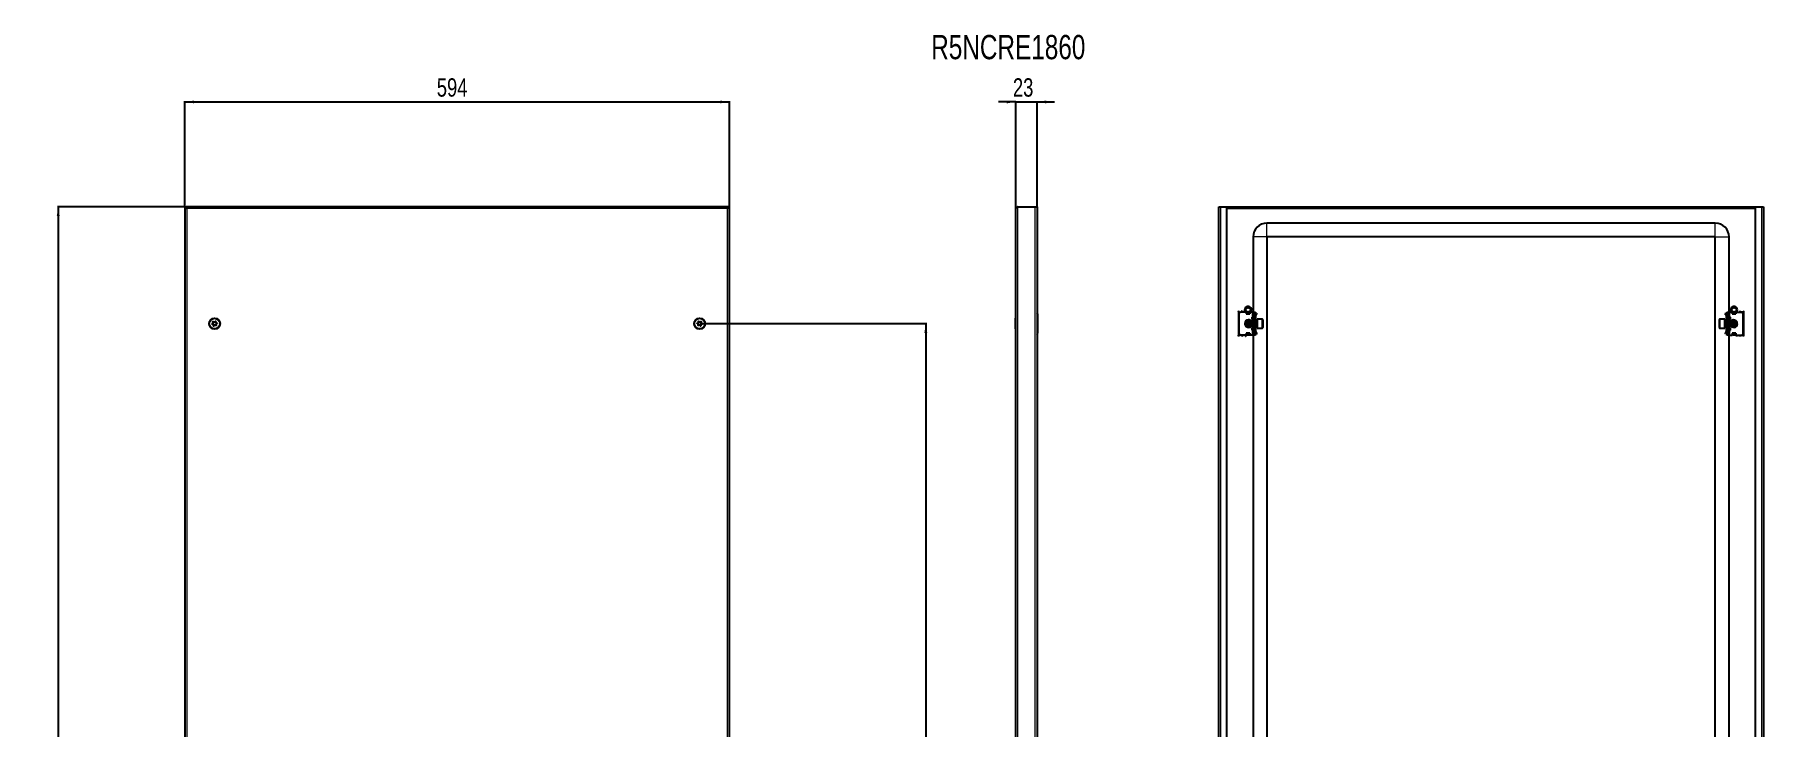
# Model space of a CAD drawing. Header units: millimetres. Extents: x -202 to 1684, y -868 to 1206.
# Drawn here: x -202 to 1684, y 451 to 1206 of the extents above; entities that cross this region are included whole.
import ezdxf

# ---------------------------------------------------------------- set-up
doc = ezdxf.new("R2010")
doc.units = ezdxf.units.MM
doc.layers.add('FORMAT', color=7, linetype='Continuous')
doc.styles.add('SLDTEXTSTYLE0', font='TXT', dxfattribs={"width": 0.75})
doc.dimstyles.new('SLDDIMSTYLE0', dxfattribs={"dimtxt": 20, "dimasz": 10, "dimexe": 0, "dimexo": 0.0625, "dimgap": 5, "dimtad": 2, "dimdec": 1, "dimrnd": 1e-09, "dimzin": 12, "dimdsep": 46, "dimtxsty": 'SLDTEXTSTYLE0', "dimsah": 1, "dimcen": 0.09, "dimadec": 0, "dimazin": 3, "dimtfac": 1, "dimtmove": 0, "dimatfit": 0, "dimfxl": 0, "dimfrac": 2, "dimtolj": 1, "dimtzin": 12, "dimarcsym": 0})
doc.dimstyles.new('SLDDIMSTYLE1', dxfattribs={"dimtxt": 20, "dimasz": 10, "dimexe": 0, "dimexo": 0.0625, "dimgap": 5, "dimtad": 2, "dimdec": 1, "dimrnd": 1e-09, "dimzin": 12, "dimdsep": 46, "dimtxsty": 'SLDTEXTSTYLE0', "dimsah": 1, "dimcen": 0.09, "dimadec": 0, "dimazin": 3, "dimtfac": 1, "dimtofl": 0, "dimtmove": 0, "dimatfit": 3, "dimfxl": 0, "dimfrac": 2, "dimtolj": 1, "dimtzin": 12, "dimarcsym": 0})

# ---------------------------------------------------------------- blocks, each defined once
blk = doc.blocks.new('_D')
at = {"layer": 'FORMAT'}
for p, q in [((868.5, 1132.7), (849.3, 1132.7)), ((868.5, 1016.4), (868.5, 1133.7)), ((868.5, 1132.7), (891.5, 1132.7)), ((891.5, 1018.5), (891.5, 1133.7)), ((891.5, 1132.7), (910.7, 1132.7))]:
    blk.add_line(p, q, dxfattribs=at)
for points in [[(868.5, 1132.7), (858.5, 1134.2), (858.5, 1131.2)], [(891.5, 1132.7), (901.5, 1131.2), (901.5, 1134.2)]]:
    blk.add_solid(points, dxfattribs=at)
at = {"layer": 'FORMAT', "insert": (865.2, 1158.5), "char_height": 20, "attachment_point": 1, "style": 'SLDTEXTSTYLE0'}
blk.add_mtext('23', dxfattribs=at)
blk = doc.blocks.new('_D_1')
at = {"layer": 'FORMAT'}
for p, q in [((-38, 1018.5), (-176.9, 1018.5)), ((-175.9, 1018.5), (-175.9, -736.5)), ((-38, -736.5), (-176.9, -736.5))]:
    blk.add_line(p, q, dxfattribs=at)
for points in [[(-175.9, 1018.5), (-177.5, 1008.5), (-174.4, 1008.5)], [(-175.9, -736.5), (-174.4, -726.5), (-177.5, -726.5)]]:
    blk.add_solid(points, dxfattribs=at)
at = {"layer": 'FORMAT', "insert": (-201.7, 111.5), "char_height": 20, "attachment_point": 1, "rotation": 90, "style": 'SLDTEXTSTYLE0'}
blk.add_mtext('1755', dxfattribs=at)
blk = doc.blocks.new('_D_2')
at = {"layer": 'FORMAT'}
for p, q in [((-37.9, 1018.5), (-37.9, 1133.7)), ((-37.9, 1132.7), (556.1, 1132.7)), ((556.1, 1018.5), (556.1, 1133.7))]:
    blk.add_line(p, q, dxfattribs=at)
for points in [[(-37.9, 1132.7), (-27.9, 1131.2), (-27.9, 1134.2)], [(556.1, 1132.7), (546.1, 1134.2), (546.1, 1131.2)]]:
    blk.add_solid(points, dxfattribs=at)
at = {"layer": 'FORMAT', "insert": (236.9, 1158.5), "char_height": 20, "attachment_point": 1, "style": 'SLDTEXTSTYLE0'}
blk.add_mtext('594', dxfattribs=at)
blk = doc.blocks.new('_D_3')
at = {"layer": 'FORMAT'}
for p, q in [((523.6, 891), (771.2, 891)), ((770.2, 891), (770.2, -609)), ((523.6, -609), (771.2, -609))]:
    blk.add_line(p, q, dxfattribs=at)
for points in [[(770.2, 891), (768.7, 881), (771.8, 881)], [(770.2, -609), (771.8, -599), (768.7, -599)]]:
    blk.add_solid(points, dxfattribs=at)
at = {"layer": 'FORMAT', "insert": (744.5, 111.5), "char_height": 20, "attachment_point": 1, "rotation": 90, "style": 'SLDTEXTSTYLE0'}
blk.add_mtext('1500', dxfattribs=at)

msp = doc.modelspace()

# ---------------------------------------------------------------- linework, layer by layer
at = {"color": 7, "linetype": 'Continuous', "lineweight": 25}
for p, q in [((-37.94, 1018.54), (-37.94, -736.46)), ((-37.94, 1018.54), (-36.44, 1018.54)), ((-36.24, 1018.54), (-36.44, 1018.54)), ((-36.24, 1017.43), (-36.24, 1018.54)), ((554.36, 1018.54), (-36.24, 1018.54)), ((554.36, 1017.42), (554.36, 1018.54)), ((554.56, 1018.54), (554.36, 1018.54)), ((554.56, 1018.54), (556.06, 1018.54)), ((556.06, -736.46), (556.06, 1018.54)), ((870.6, 1018.54), (889.4, 1018.54)), ((889.4, 1018.54), (891.5, 1018.54)), ((891.5, 1018.54), (891.5, -736.46)), ((1089.66, 1018.54), (1091.76, 1018.54)), ((1089.66, -736.46), (1089.66, 1018.54)), ((1091.76, 1018.54), (1098.16, 1018.54)), ((1098.16, 1018.54), (1098.16, -736.46)), ((1098.16, 1018.54), (1675.16, 1018.54)), ((1675.16, 1018.54), (1681.56, 1018.54)), ((1675.16, -736.46), (1675.16, 1018.54)), ((1681.56, 1018.54), (1683.66, 1018.54)), ((1683.66, 1018.54), (1683.66, -736.46)), ((868.5, -734.36), (868.5, 1016.44)), ((1098.16, 1017.04), (1675.16, 1017.04)), ((1631.16, 1000.54), (1142.16, 1000.54)), ((1127.16, 985.54), (1127.16, 903.54)), ((1142.16, 985.54), (1142.16, -703.46)), ((1631.16, 985.54), (1142.16, 985.54)), ((1631.16, -703.46), (1631.16, 985.54)), ((1646.16, 903.54), (1646.16, 985.54)), ((868.5, 896.82), (868.2, 896.82)), ((868.2, 885.25), (868.2, 896.82)), ((892, 901.54), (892, 880.54)), ((1111.16, 903.79), (1111.16, 878.29)), ((1111.66, 901.54), (1111.66, 880.54)), ((1119.66, 903.54), (1113.66, 903.54)), ((1119.66, 903.54), (1119.66, 901.54)), ((1119.86, 902.75), (1119.66, 902.87)), ((1119.66, 901.54), (1123.66, 901.54)), ((1119.86, 901.54), (1119.86, 902.75)), ((1119.91, 903.16), (1120.25, 903.4)), ((1120.41, 903.16), (1119.91, 902.81)), ((1119.91, 902.81), (1119.91, 903.16)), ((1119.91, 901.89), (1119.91, 902.81)), ((1119.91, 901.54), (1119.91, 901.89)), ((1120.41, 903.31), (1120.41, 903.16)), ((1120.41, 903.16), (1120.82, 903.16)), ((1121.14, 888.48), (1121.97, 888.29)), ((1122.22, 894.04), (1121.66, 893.49)), ((1121.66, 893.49), (1121.66, 888.59)), ((1121.66, 888.59), (1122.22, 888.04)), ((1122.28, 894.04), (1122.22, 894.04)), ((1122.22, 894.04), (1122.22, 888.04)), ((1122.22, 888.04), (1122.28, 888.04)), ((1122.66, 893.49), (1122.28, 894.04)), ((1122.28, 894.04), (1122.28, 889.89)), ((1122.28, 889.89), (1122.28, 888.04)), ((1122.28, 888.04), (1122.66, 888.59)), ((1122.46, 888.3), (1122.83, 888.36)), ((1122.51, 903.16), (1122.91, 903.16)), ((1123.05, 894.04), (1122.66, 893.49)), ((1122.66, 893.49), (1122.66, 890.11)), ((1122.66, 890.11), (1122.66, 888.59)), ((1122.66, 888.59), (1123.05, 888.04)), ((1122.91, 903.16), (1122.91, 903.31)), ((1123.41, 902.81), (1122.91, 903.16)), ((1123.28, 894.04), (1123.05, 894.04)), ((1123.05, 894.04), (1123.05, 889.89)), ((1123.05, 889.89), (1123.05, 888.04)), ((1123.05, 888.04), (1123.28, 888.04)), ((1123.08, 903.4), (1123.41, 903.16)), ((1123.66, 893.49), (1123.28, 894.04)), ((1123.28, 894.04), (1123.28, 889.89)), ((1123.28, 889.89), (1123.28, 888.04)), ((1123.28, 888.04), (1123.66, 888.59)), ((1123.41, 903.16), (1123.41, 902.81)), ((1123.66, 902.87), (1123.41, 902.72)), ((1123.41, 902.81), (1123.41, 901.89)), ((1123.41, 901.89), (1123.41, 901.54)), ((1123.49, 893.73), (1123.74, 893.59)), ((1123.74, 888.49), (1123.49, 888.35)), ((1126.16, 903.54), (1123.66, 903.54)), ((1123.66, 901.54), (1123.66, 903.54)), ((1124.05, 894.04), (1123.66, 893.49)), ((1123.66, 893.49), (1123.66, 890.11)), ((1123.66, 890.11), (1123.66, 888.59)), ((1123.66, 888.59), (1124.05, 888.04)), ((1124.28, 894.04), (1124.05, 894.04)), ((1124.05, 894.04), (1124.05, 889.89)), ((1124.05, 889.89), (1124.05, 888.04)), ((1124.05, 888.04), (1124.28, 888.04)), ((1124.66, 893.49), (1124.28, 894.04)), ((1124.28, 894.04), (1124.28, 889.89)), ((1124.28, 889.89), (1124.28, 888.04)), ((1124.28, 888.04), (1124.66, 888.59)), ((1125.05, 894.04), (1124.66, 893.49)), ((1124.66, 893.49), (1124.66, 890.11)), ((1124.66, 890.11), (1124.66, 888.59)), ((1124.66, 888.59), (1125.05, 888.04)), ((1125.28, 894.04), (1125.05, 894.04)), ((1125.05, 894.04), (1125.05, 889.89)), ((1125.05, 889.89), (1125.05, 888.04)), ((1125.05, 888.04), (1125.28, 888.04)), ((1125.66, 893.49), (1125.28, 894.04)), ((1125.28, 894.04), (1125.28, 889.89)), ((1125.28, 889.89), (1125.28, 888.04)), ((1125.28, 888.04), (1125.66, 888.59)), ((1125.66, 898.04), (1125.66, 896.04)), ((1126.16, 898.04), (1125.66, 898.04)), ((1125.66, 896.29), (1126.66, 896.29)), ((1125.66, 896.04), (1127.34, 895.07)), ((1127.16, 895.04), (1125.66, 895.04)), ((1125.66, 895.04), (1125.66, 887.04)), ((1125.66, 887.04), (1127.16, 887.04)), ((1127.34, 887.01), (1125.66, 886.04)), ((1127.66, 903.54), (1126.16, 903.54)), ((1127.66, 898.04), (1126.16, 898.04)), ((1126.66, 896.29), (1127.16, 896.29)), ((1127.16, 896.29), (1127.16, 895.17)), ((1127.16, 886.91), (1127.16, 885.79)), ((1127.66, 901.54), (1127.66, 903.54)), ((1127.66, 903.54), (1129.66, 903.54)), ((1127.66, 901.54), (1127.66, 880.54)), ((1128.66, 880.54), (1128.66, 901.54)), ((1129.66, 903.54), (1129.66, 903.27)), ((1129.66, 903.27), (1129.66, 878.81)), ((1129.66, 902.45), (1129.87, 902.25)), ((1130.16, 899.79), (1129.66, 899.79)), ((1130.16, 896.29), (1129.66, 896.29)), ((1130.05, 894.04), (1129.66, 893.49)), ((1129.66, 888.59), (1130.05, 888.04)), ((1130.28, 894.04), (1130.05, 894.04)), ((1130.05, 894.04), (1130.05, 889.89)), ((1130.05, 889.89), (1130.05, 888.04)), ((1130.05, 888.04), (1130.28, 888.04)), ((1130.16, 901.54), (1130.16, 901.08)), ((1130.16, 896.29), (1130.16, 899.79)), ((1130.16, 894.04), (1130.16, 896.29)), ((1130.16, 885.79), (1130.16, 888.04)), ((1130.25, 901.2), (1131.23, 902.18)), ((1130.6, 900.85), (1130.25, 901.2)), ((1130.66, 893.49), (1130.28, 894.04)), ((1130.28, 894.04), (1130.28, 889.89)), ((1130.28, 889.89), (1130.28, 888.04)), ((1130.28, 888.04), (1130.66, 888.59)), ((1130.6, 900.85), (1131.58, 901.83)), ((1131.05, 894.04), (1130.66, 893.49)), ((1130.66, 893.49), (1130.66, 890.11)), ((1130.66, 890.11), (1130.66, 888.59)), ((1130.66, 888.59), (1131.05, 888.04)), ((1131.41, 894.04), (1131.05, 894.04)), ((1131.05, 894.04), (1131.05, 889.89)), ((1131.05, 889.89), (1131.05, 888.04)), ((1131.05, 888.04), (1131.41, 888.04)), ((1131.23, 902.18), (1131.58, 901.83)), ((1137.06, 896.04), (1131.66, 896.04)), ((1131.66, 896.04), (1131.66, 886.04)), ((1137.66, 895.44), (1137.66, 886.64)), ((1635.66, 895.11), (1635.66, 895.44)), ((1635.66, 886.64), (1635.66, 895.11)), ((1641.66, 896.04), (1636.26, 896.04)), ((1641.66, 895.66), (1641.66, 896.04)), ((1641.66, 886.04), (1641.66, 895.66)), ((1642.1, 902.18), (1641.75, 901.83)), ((1642.73, 900.85), (1641.75, 901.83)), ((1642.28, 894.04), (1641.91, 894.04)), ((1641.91, 888.04), (1642.28, 888.04)), ((1643.08, 901.2), (1642.1, 902.18)), ((1642.66, 893.49), (1642.28, 894.04)), ((1642.28, 889.89), (1642.28, 894.04)), ((1642.28, 888.04), (1642.28, 889.89)), ((1642.28, 888.04), (1642.66, 888.59)), ((1643.05, 894.04), (1642.66, 893.49)), ((1642.66, 890.11), (1642.66, 893.49)), ((1642.66, 888.59), (1642.66, 890.11)), ((1642.66, 888.59), (1643.05, 888.04)), ((1642.73, 900.85), (1643.08, 901.2)), ((1643.28, 894.04), (1643.05, 894.04)), ((1643.05, 889.89), (1643.05, 894.04)), ((1643.05, 888.04), (1643.05, 889.89)), ((1643.05, 888.04), (1643.28, 888.04)), ((1643.16, 901.54), (1643.16, 901.15)), ((1643.16, 899.79), (1643.66, 899.79)), ((1643.16, 899.79), (1643.16, 896.29)), ((1643.66, 896.29), (1643.16, 896.29)), ((1643.16, 896.29), (1643.16, 894.04)), ((1643.16, 888.04), (1643.16, 885.79)), ((1643.66, 893.49), (1643.28, 894.04)), ((1643.28, 889.89), (1643.28, 894.04)), ((1643.28, 888.04), (1643.28, 889.89)), ((1643.28, 888.04), (1643.66, 888.59)), ((1643.46, 902.25), (1643.66, 902.45)), ((1643.66, 903.54), (1645.66, 903.54)), ((1643.66, 903.27), (1643.66, 903.54)), ((1643.66, 878.81), (1643.66, 903.27)), ((1644.66, 901.54), (1644.66, 880.54)), ((1645.66, 903.54), (1645.66, 901.54)), ((1645.66, 903.54), (1647.16, 903.54)), ((1645.66, 880.54), (1645.66, 901.54)), ((1647.16, 898.04), (1645.66, 898.04)), ((1645.99, 895.07), (1647.66, 896.04)), ((1647.66, 886.04), (1645.99, 887.01)), ((1646.16, 895.17), (1646.16, 896.29)), ((1646.16, 896.29), (1646.66, 896.29)), ((1647.66, 895.04), (1646.16, 895.04)), ((1646.16, 887.04), (1647.66, 887.04)), ((1646.16, 885.79), (1646.16, 886.91)), ((1646.66, 896.29), (1647.66, 896.29)), ((1647.16, 903.54), (1649.66, 903.54)), ((1647.66, 898.04), (1647.16, 898.04)), ((1647.66, 896.04), (1647.66, 898.04)), ((1647.66, 887.04), (1647.66, 895.04)), ((1648.05, 894.04), (1647.66, 893.49)), ((1647.66, 888.59), (1648.05, 888.04)), ((1648.28, 894.04), (1648.05, 894.04)), ((1648.05, 889.89), (1648.05, 894.04)), ((1648.05, 888.04), (1648.05, 889.89)), ((1648.05, 888.04), (1648.28, 888.04)), ((1648.66, 893.49), (1648.28, 894.04)), ((1648.28, 889.89), (1648.28, 894.04)), ((1648.28, 888.04), (1648.28, 889.89)), ((1648.28, 888.04), (1648.66, 888.59)), ((1649.05, 894.04), (1648.66, 893.49)), ((1648.66, 890.11), (1648.66, 893.49)), ((1648.66, 888.59), (1648.66, 890.11)), ((1648.66, 888.59), (1649.05, 888.04)), ((1649.28, 894.04), (1649.05, 894.04)), ((1649.05, 889.89), (1649.05, 894.04)), ((1649.05, 888.04), (1649.05, 889.89)), ((1649.05, 888.04), (1649.28, 888.04)), ((1649.66, 893.49), (1649.28, 894.04)), ((1649.28, 889.89), (1649.28, 894.04)), ((1649.28, 888.04), (1649.28, 889.89)), ((1649.28, 888.04), (1649.66, 888.59)), ((1649.59, 893.59), (1649.84, 893.73)), ((1649.84, 888.35), (1649.59, 888.49)), ((1649.66, 903.54), (1649.66, 901.54)), ((1649.91, 902.72), (1649.66, 902.87)), ((1649.66, 901.54), (1653.66, 901.54)), ((1650.05, 894.04), (1649.66, 893.49)), ((1649.66, 890.11), (1649.66, 893.49)), ((1649.66, 888.59), (1649.66, 890.11)), ((1649.66, 888.59), (1650.05, 888.04)), ((1649.91, 903.16), (1650.25, 903.4)), ((1650.41, 903.16), (1649.91, 902.81)), ((1649.91, 902.81), (1649.91, 903.16)), ((1649.91, 901.89), (1649.91, 902.81)), ((1649.91, 901.54), (1649.91, 901.89)), ((1650.28, 894.04), (1650.05, 894.04)), ((1650.05, 889.89), (1650.05, 894.04)), ((1650.05, 888.04), (1650.05, 889.89)), ((1650.05, 888.04), (1650.28, 888.04)), ((1650.66, 893.49), (1650.28, 894.04)), ((1650.28, 889.89), (1650.28, 894.04)), ((1650.28, 888.04), (1650.28, 889.89)), ((1650.28, 888.04), (1650.66, 888.59)), ((1650.41, 903.31), (1650.41, 903.16)), ((1650.41, 903.16), (1650.82, 903.16)), ((1650.5, 888.36), (1650.87, 888.3)), ((1651.05, 894.04), (1650.66, 893.49)), ((1650.66, 890.11), (1650.66, 893.49)), ((1650.66, 888.59), (1650.66, 890.11)), ((1650.66, 888.59), (1651.05, 888.04)), ((1651.11, 894.04), (1651.05, 894.04)), ((1651.05, 889.89), (1651.05, 894.04)), ((1651.05, 888.04), (1651.05, 889.89)), ((1651.05, 888.04), (1651.11, 888.04)), ((1651.66, 893.49), (1651.11, 894.04)), ((1651.11, 893.81), (1651.11, 894.04)), ((1651.11, 888.04), (1651.11, 893.81)), ((1651.11, 888.04), (1651.66, 888.59)), ((1651.36, 888.29), (1652.19, 888.48)), ((1651.66, 893.3), (1651.66, 893.49)), ((1651.66, 888.59), (1651.66, 893.3)), ((1652.51, 903.16), (1652.91, 903.16)), ((1652.91, 903.16), (1652.91, 903.31)), ((1653.41, 902.81), (1652.91, 903.16)), ((1653.08, 903.4), (1653.41, 903.16)), ((1653.41, 903.16), (1653.41, 902.81)), ((1653.41, 902.81), (1653.41, 901.89)), ((1653.41, 901.89), (1653.41, 901.54)), ((1653.66, 902.87), (1653.46, 902.75)), ((1653.46, 902.75), (1653.46, 901.54)), ((1653.66, 901.54), (1653.66, 903.54)), ((1653.66, 903.54), (1659.66, 903.54)), ((1661.66, 880.54), (1661.66, 901.54)), ((1662.16, 878.29), (1662.16, 903.79)), ((868.2, 885.25), (868.5, 885.25)), ((1119.66, 878.54), (1113.66, 878.54)), ((1119.16, 878.54), (1119.16, 878.29)), ((1119.66, 880.54), (1119.66, 878.54)), ((1123.66, 880.54), (1119.66, 880.54)), ((1119.66, 878.66), (1119.86, 878.66)), ((1119.86, 878.66), (1119.86, 880.54)), ((1119.91, 880.19), (1119.91, 880.54)), ((1119.91, 879.27), (1119.91, 880.19)), ((1119.91, 879.27), (1120.41, 878.92)), ((1119.91, 878.92), (1119.91, 879.27)), ((1120.41, 878.57), (1119.91, 878.92)), ((1122.91, 878.92), (1120.41, 878.92)), ((1120.41, 878.92), (1120.41, 878.57)), ((1122.91, 878.57), (1120.41, 878.57)), ((1122.91, 878.92), (1123.41, 879.27)), ((1122.91, 878.57), (1122.91, 878.92)), ((1123.41, 878.92), (1122.91, 878.57)), ((1123.41, 880.54), (1123.41, 880.19)), ((1123.41, 880.19), (1123.41, 879.27)), ((1123.41, 879.27), (1123.41, 878.92)), ((1123.66, 878.54), (1123.66, 880.54)), ((1126.16, 878.54), (1123.66, 878.54)), ((1125.66, 886.04), (1125.66, 884.04)), ((1126.66, 885.79), (1125.66, 885.79)), ((1125.66, 884.04), (1126.16, 884.04)), ((1126.16, 884.04), (1127.66, 884.04)), ((1127.66, 878.54), (1126.16, 878.54)), ((1127.16, 885.79), (1126.66, 885.79)), ((1127.16, 878.54), (1127.16, 428.54)), ((1127.66, 878.54), (1127.66, 880.54)), ((1129.66, 878.54), (1127.66, 878.54)), ((1129.66, 885.79), (1130.16, 885.79)), ((1130.16, 882.29), (1129.66, 882.29)), ((1129.87, 879.83), (1129.66, 879.63)), ((1129.66, 878.81), (1129.66, 878.54)), ((1130.16, 882.29), (1130.16, 885.79)), ((1130.16, 880.54), (1130.16, 880.93)), ((1130.6, 881.23), (1130.25, 880.88)), ((1130.25, 880.88), (1131.23, 879.9)), ((1130.6, 881.23), (1131.58, 880.25)), ((1131.23, 879.9), (1131.58, 880.25)), ((1131.66, 886.04), (1137.06, 886.04)), ((1636.26, 886.04), (1641.66, 886.04)), ((1642.73, 881.23), (1641.75, 880.25)), ((1642.1, 879.9), (1641.75, 880.25)), ((1643.08, 880.88), (1642.1, 879.9)), ((1642.73, 881.23), (1643.08, 880.88)), ((1643.16, 885.79), (1643.16, 882.29)), ((1643.16, 885.79), (1643.66, 885.79)), ((1643.16, 882.29), (1643.66, 882.29)), ((1643.16, 880.54), (1643.16, 881)), ((1643.66, 879.63), (1643.46, 879.83)), ((1643.66, 878.54), (1643.66, 878.81)), ((1645.66, 878.54), (1643.66, 878.54)), ((1645.66, 884.04), (1647.16, 884.04)), ((1645.66, 880.54), (1645.66, 878.54)), ((1645.66, 878.54), (1647.16, 878.54)), ((1646.66, 885.79), (1646.16, 885.79)), ((1646.16, 428.54), (1646.16, 878.54)), ((1647.66, 885.79), (1646.66, 885.79)), ((1647.16, 884.04), (1647.66, 884.04)), ((1647.16, 878.54), (1649.66, 878.54)), ((1647.66, 884.04), (1647.66, 886.04)), ((1653.66, 880.54), (1649.66, 880.54)), ((1649.66, 880.54), (1649.66, 878.54)), ((1649.91, 880.19), (1649.91, 880.54)), ((1649.91, 879.27), (1649.91, 880.19)), ((1649.91, 879.27), (1650.41, 878.92)), ((1649.91, 878.92), (1649.91, 879.27)), ((1650.41, 878.57), (1649.91, 878.92)), ((1652.91, 878.92), (1650.41, 878.92)), ((1650.41, 878.92), (1650.41, 878.57)), ((1652.91, 878.57), (1650.41, 878.57)), ((1652.91, 878.92), (1653.41, 879.27)), ((1652.91, 878.57), (1652.91, 878.92)), ((1653.41, 878.92), (1652.91, 878.57)), ((1653.41, 880.54), (1653.41, 880.19)), ((1653.41, 880.19), (1653.41, 879.27)), ((1653.41, 879.27), (1653.41, 878.92)), ((1653.46, 880.54), (1653.46, 878.66)), ((1653.46, 878.66), (1653.66, 878.66)), ((1653.66, 878.54), (1653.66, 880.54)), ((1653.66, 878.54), (1659.66, 878.54)), ((1654.16, 878.29), (1654.16, 878.54))]:
    msp.add_line(p, q, dxfattribs=at)
at = {"color": 8, "linetype": 'Continuous', "lineweight": 18}
for p, q in [((870.6, -736.46), (870.6, 1018.54)), ((889.4, -736.46), (889.4, 1018.54)), ((1091.76, 1018.54), (1091.76, -736.46)), ((1681.56, 1018.54), (1681.56, -736.46)), ((-35.84, 1016.44), (-35.84, -734.36)), ((553.96, 1016.44), (-35.84, 1016.44)), ((553.96, -734.36), (553.96, 1016.44)), ((1098.16, 1016.44), (1675.16, 1016.44)), ((1142.16, 985.54), (1142.16, 1000.54)), ((1631.16, 985.54), (1631.16, 1000.54)), ((1142.16, 985.54), (1127.16, 985.54)), ((1631.16, 985.54), (1646.16, 985.54)), ((1111.16, 903.79), (1115.16, 903.79)), ((1115.16, 903.79), (1118.66, 903.79)), ((1123.41, 901.89), (1119.91, 901.89)), ((1126.16, 903.54), (1126.16, 898.04)), ((1126.66, 898.04), (1126.66, 896.29)), ((1127.16, 887.04), (1127.16, 895.04)), ((1128.66, 901.54), (1127.66, 901.54)), ((1129.66, 902.04), (1129.87, 902.25)), ((1129.66, 901.54), (1130.16, 901.54)), ((1131.41, 893.81), (1131.41, 894.04)), ((1131.41, 888.04), (1131.41, 893.81)), ((1137.06, 886.04), (1137.06, 896.04)), ((1636.26, 896.04), (1636.26, 895.66)), ((1636.26, 895.66), (1636.26, 886.04)), ((1641.91, 894.04), (1641.91, 888.04)), ((1643.66, 901.54), (1643.16, 901.54)), ((1643.66, 902.04), (1643.46, 902.25)), ((1645.66, 901.54), (1644.66, 901.54)), ((1646.16, 895.04), (1646.16, 887.04)), ((1646.66, 896.29), (1646.66, 898.04)), ((1647.16, 898.04), (1647.16, 903.54)), ((1653.41, 901.89), (1649.91, 901.89)), ((1654.66, 903.79), (1658.16, 903.79)), ((1662.16, 903.79), (1658.16, 903.79)), ((1111.16, 878.29), (1115.16, 878.29)), ((1119.16, 878.29), (1115.16, 878.29)), ((1119.91, 880.19), (1123.41, 880.19)), ((1126.16, 884.04), (1126.16, 878.54)), ((1126.66, 885.79), (1126.66, 884.04)), ((1127.66, 880.54), (1128.66, 880.54)), ((1129.66, 880.54), (1130.16, 880.54)), ((1129.66, 880.04), (1129.87, 879.83)), ((1643.66, 880.54), (1643.16, 880.54)), ((1643.66, 880.04), (1643.46, 879.83)), ((1644.66, 880.54), (1645.66, 880.54)), ((1646.66, 884.04), (1646.66, 885.79)), ((1647.16, 878.54), (1647.16, 884.04)), ((1649.91, 880.19), (1653.41, 880.19)), ((1658.16, 878.29), (1654.16, 878.29)), ((1662.16, 878.29), (1658.16, 878.29))]:
    msp.add_line(p, q, dxfattribs=at)
at = {"color": 7, "linetype": 'Continuous', "lineweight": 25, "flags": 128}
for points in [[(1122.83, 893.72), (1122.7, 893.75), (1122.46, 893.78)], [(1650.87, 893.78), (1650.63, 893.75), (1650.5, 893.72)]]:
    msp.add_lwpolyline(points, dxfattribs=at)
at = {"color": 7, "linetype": 'Continuous', "lineweight": 25}
for centre, radius in [((1121.66, 906.04), 3), ((1121.66, 906.04), 2.5), ((1651.66, 906.04), 3), ((1651.66, 906.04), 2.5), ((-5.44, 891.04), 6), ((-5.44, 891.04), 5.78), ((-5.44, 891.04), 1.85), ((523.56, 891.04), 6), ((523.56, 891.04), 5.78), ((523.56, 891.04), 1.85)]:
    msp.add_circle(centre, radius, dxfattribs=at)
for centre, radius, start, end in [((1142.16, 985.54), 15, 90, 180), ((1631.16, 985.54), 15, 0, 90), ((1121.66, 906.04), 3.75, 0, 221.81031), ((1121.66, 906.04), 3.75, 318.18969, 0), ((1651.66, 906.04), 3.75, 0, 221.81031), ((1651.66, 906.04), 3.75, 318.18969, 0), ((890, 901.54), 2, 0, 41.40962), ((1113.66, 901.54), 2, 90, 180), ((1122.16, 891.04), 4, 45.71765, 270), ((1122.16, 891.04), 3, 74.33161, 285.66839), ((1122.16, 891.04), 2.76, 94.01261, 248.2426), ((1122.16, 891.04), 2.45, 101.79772, 258.20228), ((1122.16, 891.04), 4, 270, 314.28235), ((1127.16, 895.54), 0.5, 270, 0), ((1127.16, 886.54), 0.5, 0, 90), ((1130.66, 901.54), 2, 120, 180), ((1129.16, 901.54), 1, 0, 45), ((1131.41, 894.29), 0.25, 270, 0), ((1131.41, 887.79), 0.25, 360, 90), ((1137.06, 895.44), 0.6, 0, 90), ((1137.06, 886.64), 0.6, 270, 360), ((1636.26, 895.44), 0.6, 90, 180), ((1636.26, 886.64), 0.6, 180, 270), ((1641.91, 894.29), 0.25, 180, 270), ((1641.91, 887.79), 0.25, 90, 180), ((1644.16, 901.54), 1, 135, 180), ((1642.66, 901.54), 2, 0, 60), ((1646.16, 895.54), 0.5, 180, 270), ((1646.16, 886.54), 0.5, 90, 180), ((1651.16, 891.04), 4, 90, 134.28235), ((1651.16, 891.04), 4, 225.71765, 90), ((1651.16, 891.04), 3, 254.33161, 105.66839), ((1651.16, 891.04), 2.76, 291.7574, 85.98739), ((1651.16, 891.04), 2.45, 21.7574, 78.20228), ((1651.16, 891.04), 2.45, 281.79772, 21.7574), ((1659.66, 901.54), 2, 0, 90), ((890, 880.54), 2, 318.59038, 0), ((1113.66, 880.54), 2, 180, 270), ((1130.66, 880.54), 2, 180, 240), ((1129.16, 880.54), 1, 315, 0), ((1644.16, 880.54), 1, 180, 225), ((1642.66, 880.54), 2, 300, 0), ((1659.66, 880.54), 2, 270, 0)]:
    msp.add_arc(centre, radius, start, end, dxfattribs=at)
at = {"color": 8, "linetype": 'Continuous', "lineweight": 18}
for centre, start, end in [((1122.16, 891.04), 38.94244, 270), ((1122.16, 891.04), 270, 321.05756), ((1651.16, 891.04), 218.94244, 90), ((1651.16, 891.04), 90, 141.05756)]:
    msp.add_arc(centre, 4.5, start, end, dxfattribs=at)
at = {"color": 7, "linetype": 'Continuous', "lineweight": 25}
for points, knots in [([(-35.84, 1016.44), (-36.12, 1016.62), (-36.39, 1016.79), (-36.9, 1017.14), (-37.13, 1017.31), (-37.52, 1017.67), (-37.67, 1017.84), (-37.89, 1018.19), (-37.94, 1018.36), (-37.94, 1018.54)], [0, 0, 0, 0, 0.25, 0.25, 0.5, 0.5, 0.75, 0.75, 1, 1, 1, 1]), ([(-35.84, 1016.44), (-36, 1016.79), (-36.15, 1017.14), (-36.38, 1017.84), (-36.44, 1018.19), (-36.44, 1018.54)], [0, 0, 0, 0, 0.5, 0.5, 1, 1, 1, 1]), ([(-36.24, 1018.54), (-36.21, 1018.54), (-36.17, 1018.49), (-36.11, 1018.27), (-36.07, 1018.12), (-36.01, 1017.73), (-35.97, 1017.5), (-35.91, 1016.99), (-35.87, 1016.71), (-35.84, 1016.44)], [0, 0, 0, 0, 0.25, 0.25, 0.5, 0.5, 0.75, 0.75, 1, 1, 1, 1]), ([(553.96, 1016.44), (553.99, 1016.71), (554.03, 1016.99), (554.09, 1017.5), (554.13, 1017.73), (554.19, 1018.12), (554.23, 1018.27), (554.29, 1018.49), (554.33, 1018.54), (554.36, 1018.54)], [0, 0, 0, 0, 0.25, 0.25, 0.5, 0.5, 0.75, 0.75, 1, 1, 1, 1]), ([(556.06, 1018.54), (556.06, 1018.36), (556.01, 1018.19), (555.79, 1017.84), (555.64, 1017.67), (555.25, 1017.31), (555.02, 1017.14), (554.51, 1016.79), (554.24, 1016.62), (553.96, 1016.44)], [0, 0, 0, 0, 0.25, 0.25, 0.5, 0.5, 0.75, 0.75, 1, 1, 1, 1]), ([(554.56, 1018.54), (554.56, 1018.19), (554.5, 1017.84), (554.27, 1017.14), (554.12, 1016.79), (553.96, 1016.44)], [0, 0, 0, 0, 0.5, 0.5, 1, 1, 1, 1]), ([(870.6, 1018.54), (870.32, 1018.36), (870.05, 1018.19), (869.54, 1017.84), (869.31, 1017.67), (868.92, 1017.31), (868.76, 1017.14), (868.55, 1016.79), (868.5, 1016.62), (868.5, 1016.44)], [0, 0, 0, 0, 0.25, 0.25, 0.5, 0.5, 0.75, 0.75, 1, 1, 1, 1]), ([(1111.16, 903.79), (1111.26, 904.03), (1111.45, 904.52), (1111.64, 904.92), (1111.74, 905.11)], [0, 0, 0, 0, 0.50206541, 1, 1, 1, 1]), ([(1114.59, 905.1), (1114.67, 904.95), (1114.85, 904.6), (1115.04, 904.11), (1115.15, 903.83), (1115.16, 903.79)], [0, 0, 0, 0, 0.4154826, 0.9171518, 1, 1, 1, 1]), ([(1115.16, 903.79), (1115.26, 904.03), (1115.45, 904.52), (1115.64, 904.92), (1115.74, 905.11)], [0, 0, 0, 0, 0.5020654, 1, 1, 1, 1]), ([(1657.59, 905.1), (1657.67, 904.95), (1657.85, 904.6), (1658.04, 904.11), (1658.15, 903.83), (1658.16, 903.79)], [0, 0, 0, 0, 0.4154826, 0.9171518, 1, 1, 1, 1]), ([(1658.16, 903.79), (1658.26, 904.03), (1658.45, 904.52), (1658.64, 904.92), (1658.74, 905.11)], [0, 0, 0, 0, 0.5020654, 1, 1, 1, 1]), ([(1661.59, 905.1), (1661.67, 904.95), (1661.85, 904.6), (1662.04, 904.11), (1662.15, 903.83), (1662.16, 903.79)], [0, 0, 0, 0, 0.4154826, 0.9171518, 1, 1, 1, 1]), ([(-4.4, 893.64), (-4.41, 893.64), (-4.44, 893.65), (-4.5, 893.63), (-4.62, 893.56), (-4.92, 893.31), (-5.33, 892.95), (-5.95, 892.84), (-6.44, 893), (-6.8, 893.16), (-7.02, 893.25), (-7.11, 893.26), (-7.15, 893.25), (-7.18, 893.23), (-7.2, 893.21), (-7.22, 893.14), (-7.2, 892.87), (-7.09, 892.41), (-7.09, 891.7), (-7.58, 891.18), (-7.98, 890.92), (-8.17, 890.74), (-8.21, 890.68), (-8.21, 890.65), (-8.21, 890.62), (-8.19, 890.59), (-8.15, 890.56), (-8.08, 890.52), (-7.87, 890.43), (-7.51, 890.31), (-7.05, 890.09), (-6.68, 889.57), (-6.62, 889.03), (-6.58, 888.64), (-6.54, 888.5), (-6.5, 888.45), (-6.48, 888.44), (-6.44, 888.43), (-6.38, 888.45), (-6.26, 888.52), (-5.97, 888.77), (-5.55, 889.13), (-4.93, 889.24), (-4.44, 889.08), (-4.08, 888.92), (-3.86, 888.83), (-3.77, 888.82), (-3.73, 888.83), (-3.7, 888.85), (-3.68, 888.87), (-3.66, 888.94), (-3.68, 889.21), (-3.79, 889.67), (-3.79, 890.38), (-3.3, 890.9), (-2.9, 891.16), (-2.71, 891.34), (-2.67, 891.4), (-2.67, 891.43), (-2.67, 891.46), (-2.69, 891.49), (-2.73, 891.52), (-2.8, 891.56), (-3.01, 891.65), (-3.37, 891.77), (-3.83, 891.99), (-4.2, 892.51), (-4.26, 893.05), (-4.3, 893.44), (-4.34, 893.58), (-4.38, 893.63), (-4.39, 893.64), (-4.4, 893.64)], [0, 0, 0, 0, 0.0020087, 0.00442, 0.0093647, 0.0255282, 0.0677053, 0.0957862, 0.1246456, 0.1503415, 0.1605194, 0.1633943, 0.1656965, 0.1672448, 0.1688741, 0.1707699, 0.1786058, 0.2119941, 0.2499945, 0.2879948, 0.3213831, 0.329219, 0.3311148, 0.3327441, 0.3342924, 0.3362166, 0.3385353, 0.3413178, 0.349662, 0.3753578, 0.4042173, 0.4322982, 0.4744753, 0.4906388, 0.4966691, 0.49844, 0.5, 0.5020087, 0.50442, 0.5093647, 0.5255282, 0.5677053, 0.5957862, 0.6246456, 0.6503415, 0.6605194, 0.6633943, 0.6656965, 0.6672448, 0.6688741, 0.6707699, 0.6786058, 0.7119941, 0.7499945, 0.7879948, 0.8213831, 0.829219, 0.8311148, 0.8327441, 0.8342924, 0.8362166, 0.8385353, 0.8413178, 0.849662, 0.8753578, 0.9042173, 0.9322982, 0.9744753, 0.9906388, 0.9966691, 0.99844, 1, 1, 1, 1]), ([(522.52, 893.64), (522.51, 893.63), (522.49, 893.62), (522.46, 893.57), (522.42, 893.43), (522.38, 893.05), (522.32, 892.51), (521.95, 891.99), (521.49, 891.77), (521.12, 891.64), (520.9, 891.55), (520.82, 891.5), (520.79, 891.47), (520.79, 891.43), (520.79, 891.4), (520.83, 891.34), (521.02, 891.16), (521.42, 890.9), (521.91, 890.38), (521.91, 889.67), (521.8, 889.21), (521.78, 888.94), (521.8, 888.87), (521.82, 888.85), (521.84, 888.83), (521.88, 888.82), (521.92, 888.82), (522, 888.84), (522.21, 888.92), (522.56, 889.08), (523.05, 889.24), (523.67, 889.13), (524.09, 888.77), (524.38, 888.52), (524.51, 888.44), (524.57, 888.43), (524.6, 888.44), (524.63, 888.46), (524.66, 888.51), (524.7, 888.65), (524.74, 889.03), (524.8, 889.57), (525.17, 890.09), (525.63, 890.31), (526, 890.44), (526.22, 890.53), (526.3, 890.58), (526.33, 890.61), (526.33, 890.65), (526.33, 890.68), (526.29, 890.74), (526.1, 890.92), (525.7, 891.18), (525.21, 891.7), (525.21, 892.41), (525.32, 892.87), (525.34, 893.14), (525.32, 893.21), (525.3, 893.23), (525.28, 893.25), (525.24, 893.26), (525.2, 893.26), (525.12, 893.24), (524.91, 893.16), (524.56, 893), (524.07, 892.84), (523.45, 892.95), (523.03, 893.31), (522.74, 893.56), (522.61, 893.64), (522.55, 893.65), (522.53, 893.64), (522.52, 893.64)], [0, 0, 0, 0, 0.00200873, 0.00442003, 0.00936469, 0.02552819, 0.06770529, 0.09578618, 0.12464563, 0.1503415, 0.16051935, 0.16339425, 0.16569651, 0.16724481, 0.16887414, 0.1707699, 0.17860577, 0.21199411, 0.24999446, 0.2879948, 0.32138314, 0.32921901, 0.33111477, 0.3327441, 0.3342924, 0.33621663, 0.33853534, 0.3413178, 0.34966197, 0.37535784, 0.40421729, 0.43229818, 0.47447528, 0.49063878, 0.4966691, 0.49844005, 0.5, 0.50200873, 0.50442003, 0.50936469, 0.52552819, 0.56770529, 0.59578618, 0.62464563, 0.6503415, 0.66051935, 0.66339425, 0.66569651, 0.66724481, 0.66887414, 0.6707699, 0.67860577, 0.71199411, 0.74999446, 0.7879948, 0.82138314, 0.82921901, 0.83111477, 0.8327441, 0.8342924, 0.83621663, 0.83853534, 0.8413178, 0.84966197, 0.87535784, 0.90421729, 0.93229818, 0.97447528, 0.99063878, 0.9966691, 0.99844005, 1, 1, 1, 1]), ([(1130.25, 901.2), (1130.1, 901.02), (1129.79, 900.64), (1129.67, 900.11), (1129.67, 899.83), (1129.66, 899.79)], [0, 0, 0, 0, 0.4618628, 0.9237257, 1, 1, 1, 1]), ([(1130.6, 900.85), (1130.48, 900.7), (1130.3, 900.47), (1130.18, 900.09), (1130.17, 899.89), (1130.16, 899.79)], [0, 0, 0, 0, 0.4850424, 0.7384039, 1, 1, 1, 1]), ([(1643.16, 899.79), (1643.14, 899.98), (1643.11, 900.27), (1642.93, 900.62), (1642.79, 900.77), (1642.73, 900.85)], [0, 0, 0, 0, 0.4850424, 0.7384039, 1, 1, 1, 1]), ([(1643.66, 899.79), (1643.64, 900.03), (1643.59, 900.51), (1643.3, 900.97), (1643.11, 901.18), (1643.08, 901.2)], [0, 0, 0, 0, 0.46186285, 0.92372566, 1, 1, 1, 1]), ([(1111.74, 876.98), (1111.66, 877.13), (1111.48, 877.48), (1111.29, 877.97), (1111.18, 878.25), (1111.16, 878.29)], [0, 0, 0, 0, 0.4154826, 0.9171518, 1, 1, 1, 1]), ([(1115.16, 878.29), (1115.07, 878.05), (1114.88, 877.56), (1114.69, 877.16), (1114.59, 876.97)], [0, 0, 0, 0, 0.5020654, 1, 1, 1, 1]), ([(1115.74, 876.98), (1115.66, 877.13), (1115.48, 877.48), (1115.29, 877.97), (1115.18, 878.25), (1115.16, 878.29)], [0, 0, 0, 0, 0.4154826, 0.91715183, 1, 1, 1, 1]), ([(1119.16, 878.29), (1119.12, 878.17), (1119.02, 877.93), (1118.88, 877.58), (1118.74, 877.25), (1118.64, 877.06), (1118.59, 876.97)], [0, 0, 0, 0, 0.2474545, 0.5020799, 0.7495343, 1, 1, 1, 1]), ([(1129.66, 882.29), (1129.69, 882.05), (1129.74, 881.57), (1130.03, 881.11), (1130.22, 880.9), (1130.25, 880.88)], [0, 0, 0, 0, 0.46186285, 0.92372566, 1, 1, 1, 1]), ([(1130.16, 882.29), (1130.19, 882.1), (1130.22, 881.81), (1130.4, 881.46), (1130.54, 881.31), (1130.6, 881.23)], [0, 0, 0, 0, 0.48504241, 0.73840391, 1, 1, 1, 1]), ([(1642.73, 881.23), (1642.85, 881.38), (1643.03, 881.61), (1643.15, 881.99), (1643.16, 882.19), (1643.16, 882.29)], [0, 0, 0, 0, 0.4850424, 0.7384039, 1, 1, 1, 1]), ([(1643.08, 880.88), (1643.23, 881.06), (1643.54, 881.44), (1643.66, 881.97), (1643.66, 882.25), (1643.66, 882.29)], [0, 0, 0, 0, 0.4618628, 0.9237257, 1, 1, 1, 1]), ([(1654.74, 876.98), (1654.66, 877.13), (1654.48, 877.48), (1654.29, 877.97), (1654.18, 878.25), (1654.16, 878.29)], [0, 0, 0, 0, 0.4154826, 0.9171518, 1, 1, 1, 1]), ([(1658.16, 878.29), (1658.07, 878.05), (1657.88, 877.56), (1657.69, 877.16), (1657.59, 876.97)], [0, 0, 0, 0, 0.5020654, 1, 1, 1, 1]), ([(1658.74, 876.98), (1658.66, 877.13), (1658.48, 877.48), (1658.29, 877.97), (1658.18, 878.25), (1658.16, 878.29)], [0, 0, 0, 0, 0.4154826, 0.9171518, 1, 1, 1, 1]), ([(1662.16, 878.29), (1662.07, 878.05), (1661.88, 877.56), (1661.69, 877.16), (1661.59, 876.97)], [0, 0, 0, 0, 0.5020654, 1, 1, 1, 1])]:
    msp.add_open_spline(points, degree=3, knots=knots, dxfattribs=at)

# ---------------------------------------------------------------- texts
at = {"layer": 'FORMAT', "insert": (776.08, 1205.74), "char_height": 26.458, "attachment_point": 1, "style": 'SLDTEXTSTYLE0'}
msp.add_mtext('R5NCRE1860', dxfattribs=at)

# ---------------------------------------------------------------- dimensions: what is measured, and where the dimension line sits
at = {"layer": 'FORMAT'}
for base, p1, p2, angle, picture, middle in [((556.06, 1132.71), (-37.94, 1018.54), (556.06, 1018.54), 0, '_D_2', (259.06, 1132.71)), ((-175.94, -736.46), (-37.94, 1018.54), (-37.94, -736.46), 90, '_D_1', (-175.94, 141.04)), ((770.23, -608.96), (523.56, 891.04), (523.56, -608.96), 90, '_D_3', (770.23, 141.04))]:
    dim = msp.add_linear_dim(base=base, p1=p1, p2=p2, angle=angle, dimstyle='SLDDIMSTYLE1', dxfattribs=at)
    dim.commit()
    dim.dimension.update_dxf_attribs({"geometry": picture, "text_midpoint": middle, "dimtype": 160})
dim = msp.add_linear_dim(base=(891.5, 1132.71), p1=(868.5, 1016.44), p2=(891.5, 1018.54), dimstyle='SLDDIMSTYLE0', dxfattribs=at)
dim.commit()
dim.dimension.update_dxf_attribs({"geometry": '_D', "text_midpoint": (880, 1132.71), "dimtype": 160})

doc.saveas('drawing.dxf')
